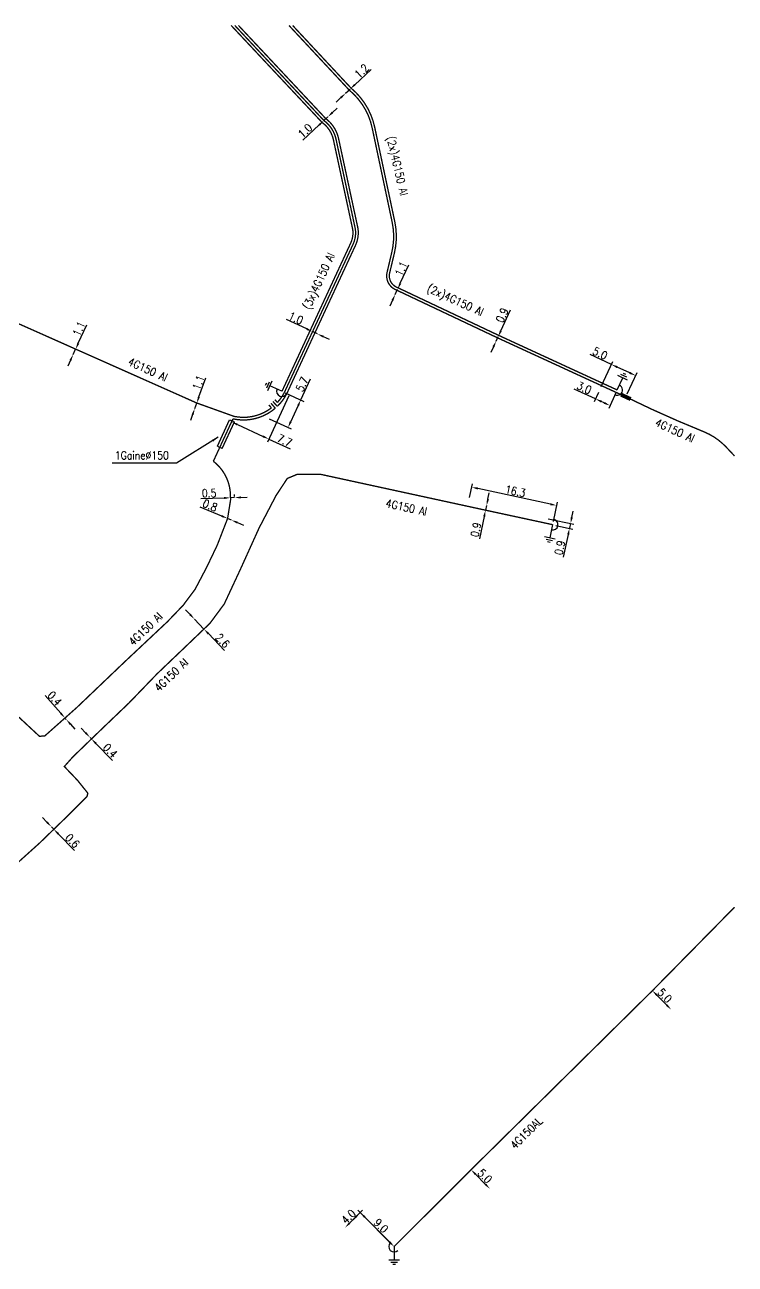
# Model space of a CAD drawing. Header units: millimetres. Extents: x 123181 to 124000, y 124672 to 125000.
# Drawn here: x 123867 to 124000.1, y 124767.8 to 125000.1 of the extents above; entities that cross this region are included whole.
import ezdxf
from ezdxf.enums import TextEntityAlignment as Align

# ---------------------------------------------------------------- set-up
doc = ezdxf.new("R2010")
doc.units = ezdxf.units.MM
doc.header["$PDMODE"] = 34
doc.linetypes.add('B_ST_Al', pattern=[2000, 1000, 1000])
doc.layers.get('0').update_dxf_attribs({"linetype": 'CONTINUOUS'})
doc.layers.get('Defpoints').update_dxf_attribs({"linetype": 'CONTINUOUS'})
for name, color, linetype in [('B_110', 1, 'CONTINUOUS'), ('B_300', 7, 'CONTINUOUS'), ('B_400', 7, 'CONTINUOUS')]:
    doc.layers.add(name, color=color, linetype=linetype)
doc.styles.add('M_ROMANS', font='ROMANS.shx', dxfattribs={"width": 0.75})
doc.styles.get("Standard").update_dxf_attribs({"font": 'romans.shx', "width": 0.85})
doc.dimstyles.get("Standard").update_dxf_attribs({"dimtxt": 1.5, "dimasz": 1.2, "dimexe": 0.625, "dimexo": 0.625, "dimgap": 0.25, "dimtad": 1, "dimdec": 1, "dimzin": 0, "dimdsep": 46, "dimtxsty": 'Standard', "dimcen": -0.5, "dimadec": 0, "dimazin": 0, "dimtfac": 1, "dimtdec": 1, "dimtmove": 0, "dimatfit": 3, "dimfxl": 1, "dimtolj": 1, "dimtzin": 0, "dimarcsym": 0})

# ---------------------------------------------------------------- blocks, each defined once
blk = doc.blocks.new('*D13')
at = {"layer": 'B_300', "color": 0, "linetype": 'Continuous', "lineweight": -2}
for p, q in [((123973.94, 124930.02), (123969.97, 124931.84)), ((123974.5, 124931.22), (123973.68, 124929.45)), ((123977.75, 124931.12), (123976.41, 124928.19)), ((123975.58, 124929.26), (123975.03, 124929.51))]:
    blk.add_line(p, q, dxfattribs=at)
at = {"layer": 'B_300', "color": 0, "linetype": 'Continuous'}
for points in [[(123975.12, 124929.7), (123974.95, 124929.33), (123973.94, 124930.02)], [(123975.66, 124929.44), (123975.49, 124929.08), (123976.67, 124928.76)]]:
    blk.add_solid(points, dxfattribs=at)
at = {"layer": 'Defpoints', "color": 0, "linetype": 'Continuous'}
for p in [(123974.76, 124931.79), (123978.01, 124931.68), (123973.94, 124930.02)]:
    blk.add_point(p, dxfattribs=at)
at = {"layer": 'B_300', "color": 0, "linetype": 'Continuous', "insert": (123971.83, 124932.09), "char_height": 1.5, "attachment_point": 5, "rotation": 335.2828}
blk.add_mtext('\\A1;3.0', dxfattribs=at)
blk = doc.blocks.new('*D14')
at = {"layer": 'B_300', "color": 0, "linetype": 'Continuous', "lineweight": -2}
for p, q in [((123976.91, 124936.47), (123972.94, 124938.3)), ((123975.02, 124932.36), (123977.18, 124937.04)), ((123980.37, 124934.88), (123978, 124935.97)), ((123979.88, 124930.96), (123981.72, 124934.95))]:
    blk.add_line(p, q, dxfattribs=at)
at = {"layer": 'B_300', "color": 0, "linetype": 'Continuous'}
for points in [[(123978.09, 124936.15), (123977.92, 124935.79), (123976.91, 124936.47)], [(123980.45, 124935.07), (123980.28, 124934.7), (123981.46, 124934.38)]]:
    blk.add_solid(points, dxfattribs=at)
at = {"layer": 'Defpoints', "color": 0, "linetype": 'Continuous'}
for p in [(123976.91, 124936.47), (123974.76, 124931.79), (123979.62, 124930.39)]:
    blk.add_point(p, dxfattribs=at)
at = {"layer": 'B_300', "color": 0, "linetype": 'Continuous', "insert": (123974.8, 124938.55), "char_height": 1.5, "attachment_point": 5, "rotation": 335.2828}
blk.add_mtext('\\A1;5.0', dxfattribs=at)
blk = doc.blocks.new('*D15')
at = {"layer": 'B_110', "color": 0, "linetype": 'Continuous', "lineweight": -2}
for p, q in [((123956.2, 124942.77), (123958.01, 124946.68)), ((123955.32, 124940.86), (123955.7, 124941.68)), ((123954.82, 124939.77), (123954.31, 124938.69))]:
    blk.add_line(p, q, dxfattribs=at)
at = {"layer": 'B_110', "color": 0, "linetype": 'Continuous'}
for points in [[(123956.02, 124942.85), (123956.38, 124942.69), (123955.7, 124941.68)], [(123954.63, 124939.86), (123955, 124939.69), (123955.32, 124940.86)]]:
    blk.add_solid(points, dxfattribs=at)
at = {"layer": 'Defpoints', "color": 0, "linetype": 'Continuous'}
for p in [(123955.7, 124941.68), (123955.32, 124940.86), (123955.32, 124940.86)]:
    blk.add_point(p, dxfattribs=at)
at = {"layer": 'B_110', "color": 0, "linetype": 'Continuous', "insert": (123956.45, 124945.69), "char_height": 1.5, "attachment_point": 5, "rotation": 65.1958}
blk.add_mtext('\\A1;0.9', dxfattribs=at)
blk = doc.blocks.new('*D16')
at = {"layer": 'B_110', "color": 0, "linetype": 'Continuous', "lineweight": -2}
for p, q in [((123937.36, 124951.68), (123938.95, 124955.15)), ((123936.4, 124949.59), (123936.86, 124950.59)), ((123935.9, 124948.49), (123935.4, 124947.4))]:
    blk.add_line(p, q, dxfattribs=at)
at = {"layer": 'B_110', "color": 0, "linetype": 'Continuous'}
for points in [[(123937.18, 124951.76), (123937.54, 124951.59), (123936.86, 124950.59)], [(123935.72, 124948.58), (123936.08, 124948.41), (123936.4, 124949.59)]]:
    blk.add_solid(points, dxfattribs=at)
at = {"layer": 'Defpoints', "color": 0, "linetype": 'Continuous'}
for p in [(123936.4, 124949.59), (123936.4, 124949.59), (123936.86, 124950.59)]:
    blk.add_point(p, dxfattribs=at)
at = {"layer": 'B_110', "color": 0, "linetype": 'Continuous', "insert": (123937.5, 124954.38), "char_height": 1.5, "attachment_point": 5, "rotation": 65.3983}
blk.add_mtext('\\A1;1.1', dxfattribs=at)
blk = doc.blocks.new('B_300_05')
at = {"color": 0, "linetype": 'Continuous'}
blk.add_arc((0, 0), 1, 270, 90, dxfattribs=at)
at = {"color": 0, "linetype": 'Continuous', "style": 'M_ROMANS', "width": 0.75, "flags": 3}
for tag, p in [('DEF_LEG', (0, -5)), ('DEF_COUP', (0, -7.5)), ('DEF_TYPE', (0, -10))]:
    blk.add_attdef(tag, text='', height=1.2, dxfattribs=at).set_placement(p, align=Align.MIDDLE)
blk = doc.blocks.new('B_300_03')
at = {"color": 0, "linetype": 'Continuous'}
blk.add_solid([(-1, 0.375), (-1, -0.375), (1, 0.375), (1, -0.375)], dxfattribs=at)
at = {"color": 0, "linetype": 'Continuous', "width": 0.75, "flags": 3}
for tag, p in [('DEF_LEG', (0, -4.25)), ('DEF_COUP', (0, -6.75)), ('DEF_TYPE', (0, -9.25))]:
    blk.add_attdef(tag, text='', height=1.2, dxfattribs=at).set_placement(p, align=Align.MIDDLE)
blk = doc.blocks.new('*D17')
at = {"layer": 'B_110', "color": 0, "linetype": 'Continuous', "lineweight": -2}
for p, q in [((123928.82, 124988.89), (123931.88, 124991.75)), ((123926.23, 124986.47), (123925.35, 124985.65)), ((123927.11, 124987.29), (123927.95, 124988.07))]:
    blk.add_line(p, q, dxfattribs=at)
at = {"layer": 'B_110', "color": 0, "linetype": 'Continuous'}
for points in [[(123928.69, 124989.04), (123928.96, 124988.75), (123927.95, 124988.07)], [(123926.09, 124986.61), (123926.37, 124986.32), (123927.11, 124987.29)]]:
    blk.add_solid(points, dxfattribs=at)
at = {"layer": 'Defpoints', "color": 0, "linetype": 'Continuous'}
for p in [(123927.11, 124987.29), (123927.11, 124987.29), (123927.95, 124988.07)]:
    blk.add_point(p, dxfattribs=at)
at = {"layer": 'B_110', "color": 0, "linetype": 'Continuous', "insert": (123930.11, 124991.46), "char_height": 1.5, "attachment_point": 5, "rotation": 43.0995}
blk.add_mtext('\\A1;1.2', dxfattribs=at)
blk = doc.blocks.new('*D18')
at = {"layer": 'B_110', "color": 0, "linetype": 'Continuous', "lineweight": -2}
for p, q in [((123924.65, 124983.68), (123925.53, 124984.5)), ((123922.16, 124981.36), (123919.1, 124978.51)), ((123923.77, 124982.86), (123923.04, 124982.18))]:
    blk.add_line(p, q, dxfattribs=at)
at = {"layer": 'B_110', "color": 0, "linetype": 'Continuous'}
for points in [[(123924.51, 124983.83), (123924.79, 124983.54), (123923.77, 124982.86)], [(123922.03, 124981.51), (123922.3, 124981.22), (123923.04, 124982.18)]]:
    blk.add_solid(points, dxfattribs=at)
at = {"layer": 'Defpoints', "color": 0, "linetype": 'Continuous'}
for p in [(123923.04, 124982.18), (123923.77, 124982.86), (123923.77, 124982.86)]:
    blk.add_point(p, dxfattribs=at)
at = {"layer": 'B_110', "color": 0, "linetype": 'Continuous', "insert": (123919.51, 124980.26), "char_height": 1.5, "attachment_point": 5, "rotation": 42.9718}
blk.add_mtext('\\A1;1.0', dxfattribs=at)
blk = doc.blocks.new('*D19')
at = {"layer": 'B_110', "color": 0, "linetype": 'Continuous', "lineweight": -2}
for p, q in [((123919.82, 124943.11), (123916.02, 124944.87)), ((123921.82, 124942.19), (123920.91, 124942.61)), ((123922.91, 124941.69), (123924, 124941.19))]:
    blk.add_line(p, q, dxfattribs=at)
at = {"layer": 'B_110', "color": 0, "linetype": 'Continuous'}
for points in [[(123919.91, 124943.3), (123919.74, 124942.93), (123920.91, 124942.61)], [(123922.99, 124941.87), (123922.82, 124941.51), (123921.82, 124942.19)]]:
    blk.add_solid(points, dxfattribs=at)
at = {"layer": 'Defpoints', "color": 0, "linetype": 'Continuous'}
for p in [(123920.91, 124942.61), (123921.82, 124942.19), (123921.82, 124942.19)]:
    blk.add_point(p, dxfattribs=at)
at = {"layer": 'B_110', "color": 0, "linetype": 'Continuous', "insert": (123917.79, 124945.15), "char_height": 1.5, "attachment_point": 5, "rotation": 335.2262}
blk.add_mtext('\\A1;1.0', dxfattribs=at)
blk = doc.blocks.new('*D20')
at = {"layer": 'B_300', "color": 0, "linetype": 'Continuous', "lineweight": -2}
for p, q in [((123918.7, 124929.81), (123920.53, 124933.78)), ((123915.75, 124931.17), (123919.27, 124929.55)), ((123916.82, 124925.72), (123918.2, 124928.72)), ((123912.78, 124926.26), (123916.88, 124924.37))]:
    blk.add_line(p, q, dxfattribs=at)
at = {"layer": 'B_300', "color": 0, "linetype": 'Continuous'}
for points in [[(123918.02, 124928.8), (123918.38, 124928.63), (123918.7, 124929.81)], [(123916.63, 124925.81), (123917, 124925.64), (123916.31, 124924.63)]]:
    blk.add_solid(points, dxfattribs=at)
at = {"layer": 'Defpoints', "color": 0, "linetype": 'Continuous'}
for p in [(123915.18, 124931.43), (123912.21, 124926.52), (123916.31, 124924.63)]:
    blk.add_point(p, dxfattribs=at)
at = {"layer": 'B_300', "color": 0, "linetype": 'Continuous', "insert": (123918.96, 124932.76), "char_height": 1.5, "attachment_point": 5, "rotation": 65.2262}
blk.add_mtext('\\A1;5.7', dxfattribs=at)
blk = doc.blocks.new('*D21')
at = {"layer": 'B_110', "color": 0, "linetype": 'Continuous', "lineweight": -2}
for p, q in [((123916.46, 124930.57), (123912.46, 124921.91)), ((123905.73, 124925.7), (123905.47, 124925.13)), ((123906.82, 124925.2), (123911.63, 124922.98)), ((123912.72, 124922.48), (123916.69, 124920.64))]:
    blk.add_line(p, q, dxfattribs=at)
at = {"layer": 'B_110', "color": 0, "linetype": 'Continuous'}
for points in [[(123906.9, 124925.38), (123906.73, 124925.02), (123905.73, 124925.7)], [(123911.71, 124923.16), (123911.55, 124922.8), (123912.72, 124922.48)]]:
    blk.add_solid(points, dxfattribs=at)
at = {"layer": 'Defpoints', "color": 0, "linetype": 'Continuous'}
for p in [(123916.72, 124931.14), (123905.99, 124926.27), (123912.72, 124922.48)]:
    blk.add_point(p, dxfattribs=at)
at = {"layer": 'B_110', "color": 0, "linetype": 'Continuous', "insert": (123915.67, 124922.22), "char_height": 1.5, "attachment_point": 5, "rotation": 335.2262}
blk.add_mtext('\\A1;7.7', dxfattribs=at)
blk = doc.blocks.new('*D22')
at = {"layer": 'B_110', "color": 0, "linetype": 'Continuous', "lineweight": -2}
for p, q in [((123899.62, 124930.37), (123900.91, 124933.97)), ((123898.84, 124928.21), (123899.21, 124929.24)), ((123898.43, 124927.08), (123898.03, 124925.95))]:
    blk.add_line(p, q, dxfattribs=at)
at = {"layer": 'B_110', "color": 0, "linetype": 'Continuous'}
for points in [[(123899.43, 124930.44), (123899.81, 124930.3), (123899.21, 124929.24)], [(123898.25, 124927.14), (123898.62, 124927.01), (123898.84, 124928.21)]]:
    blk.add_solid(points, dxfattribs=at)
at = {"layer": 'Defpoints', "color": 0, "linetype": 'Continuous'}
for p in [(123898.84, 124928.21), (123898.84, 124928.21), (123899.21, 124929.24)]:
    blk.add_point(p, dxfattribs=at)
at = {"layer": 'B_110', "color": 0, "linetype": 'Continuous', "insert": (123899.53, 124933.07), "char_height": 1.5, "attachment_point": 5, "rotation": 70.2335}
blk.add_mtext('\\A1;1.1', dxfattribs=at)
blk = doc.blocks.new('*D23')
at = {"layer": 'B_300', "color": 0, "linetype": 'Continuous', "lineweight": -2}
for p, q in [((123950.32, 124911.51), (123950.87, 124914.07)), ((123965.51, 124910.27), (123951.91, 124913.2)), ((123966.04, 124907.05), (123966.81, 124910.63))]:
    blk.add_line(p, q, dxfattribs=at)
at = {"layer": 'B_300', "color": 0, "linetype": 'Continuous'}
for points in [[(123951.95, 124913.4), (123951.87, 124913.01), (123950.74, 124913.46)], [(123965.55, 124910.46), (123965.47, 124910.07), (123966.68, 124910.02)]]:
    blk.add_solid(points, dxfattribs=at)
at = {"layer": 'Defpoints', "color": 0, "linetype": 'Continuous'}
for p in [(123950.74, 124913.46), (123950.19, 124910.9), (123965.91, 124906.44)]:
    blk.add_point(p, dxfattribs=at)
at = {"layer": 'B_300', "color": 0, "linetype": 'Continuous', "insert": (123958.92, 124912.71), "char_height": 1.5, "attachment_point": 5, "rotation": 347.8228}
blk.add_mtext('\\A1;16.3', dxfattribs=at)
blk = doc.blocks.new('*D24')
at = {"layer": 'B_300', "color": 0, "linetype": 'Continuous', "lineweight": -2}
for p, q in [((123965.09, 124907.54), (123969.87, 124906.5)), ((123969.51, 124907.81), (123969.77, 124908.98)), ((123966.52, 124906.31), (123969.68, 124905.62)), ((123968.82, 124904.58), (123967.91, 124900.37)), ((123969.26, 124906.64), (123969.07, 124905.76))]:
    blk.add_line(p, q, dxfattribs=at)
at = {"layer": 'B_300', "color": 0, "linetype": 'Continuous'}
for points in [[(123969.32, 124907.85), (123969.71, 124907.77), (123969.26, 124906.64)], [(123968.62, 124904.62), (123969.01, 124904.54), (123969.07, 124905.76)]]:
    blk.add_solid(points, dxfattribs=at)
at = {"layer": 'Defpoints', "color": 0, "linetype": 'Continuous'}
for p in [(123964.48, 124907.67), (123965.91, 124906.44), (123969.26, 124906.64)]:
    blk.add_point(p, dxfattribs=at)
at = {"layer": 'B_300', "color": 0, "linetype": 'Continuous', "insert": (123967.26, 124902.1), "char_height": 1.5, "attachment_point": 5, "rotation": 77.8228}
blk.add_mtext('\\A1;0.9', dxfattribs=at)
blk = doc.blocks.new('*D25')
at = {"layer": 'B_110', "color": 0, "linetype": 'Continuous', "lineweight": -2}
for p, q in [((123953.79, 124911.2), (123954.04, 124912.38)), ((123953.53, 124910.03), (123953.34, 124909.15)), ((123953.09, 124907.98), (123952.18, 124903.76))]:
    blk.add_line(p, q, dxfattribs=at)
at = {"layer": 'B_110', "color": 0, "linetype": 'Continuous'}
for points in [[(123953.59, 124911.24), (123953.98, 124911.16), (123953.53, 124910.03)], [(123952.89, 124908.02), (123953.29, 124907.93), (123953.34, 124909.15)]]:
    blk.add_solid(points, dxfattribs=at)
at = {"layer": 'Defpoints', "color": 0, "linetype": 'Continuous'}
for p in [(123953.53, 124910.03), (123953.53, 124910.03), (123953.34, 124909.15)]:
    blk.add_point(p, dxfattribs=at)
at = {"layer": 'B_110', "color": 0, "linetype": 'Continuous', "insert": (123951.53, 124905.49), "char_height": 1.5, "attachment_point": 5, "rotation": 77.8228}
blk.add_mtext('\\A1;0.9', dxfattribs=at)
blk = doc.blocks.new('*D26')
at = {"layer": 'B_110', "color": 0, "linetype": 'Continuous', "lineweight": -2}
for p, q in [((123877.01, 124940.44), (123878.6, 124943.91)), ((123875.55, 124937.25), (123875.05, 124936.16)), ((123876.05, 124938.34), (123876.51, 124939.34))]:
    blk.add_line(p, q, dxfattribs=at)
at = {"layer": 'B_110', "color": 0, "linetype": 'Continuous'}
for points in [[(123876.83, 124940.52), (123877.19, 124940.35), (123876.51, 124939.34)], [(123875.37, 124937.34), (123875.73, 124937.17), (123876.05, 124938.34)]]:
    blk.add_solid(points, dxfattribs=at)
at = {"layer": 'Defpoints', "color": 0, "linetype": 'Continuous'}
for p in [(123876.05, 124938.34), (123876.05, 124938.34), (123876.51, 124939.34)]:
    blk.add_point(p, dxfattribs=at)
at = {"layer": 'B_110', "color": 0, "linetype": 'Continuous', "insert": (123877.14, 124943.14), "char_height": 1.5, "attachment_point": 5, "rotation": 65.4005}
blk.add_mtext('\\A1;1.1', dxfattribs=at)
blk = doc.blocks.new('*D29')
at = {"layer": 'B_110', "color": 0, "linetype": 'Continuous', "lineweight": -2}
for p, q in [((123905.53, 124911.72), (123905.52, 124912.1)), ((123906.29, 124911.5), (123905.54, 124911.47)), ((123906.28, 124911.74), (123906.26, 124912.12)), ((123907.49, 124911.54), (123908.68, 124911.58)), ((123904.34, 124911.43), (123899.97, 124911.28))]:
    blk.add_line(p, q, dxfattribs=at)
at = {"layer": 'B_110', "color": 0, "linetype": 'Continuous'}
for points in [[(123904.34, 124911.63), (123904.35, 124911.23), (123905.54, 124911.47)], [(123907.48, 124911.74), (123907.49, 124911.34), (123906.29, 124911.5)]]:
    blk.add_solid(points, dxfattribs=at)
at = {"layer": 'Defpoints', "color": 0, "linetype": 'Continuous'}
for p in [(123906.29, 124911.5), (123905.55, 124911.09), (123906.3, 124911.12)]:
    blk.add_point(p, dxfattribs=at)
at = {"layer": 'B_110', "color": 0, "linetype": 'Continuous', "insert": (123901.53, 124912.34), "char_height": 1.5, "attachment_point": 5, "rotation": 1.9332}
blk.add_mtext('\\A1;0.5', dxfattribs=at)
blk = doc.blocks.new('*D30')
at = {"layer": 'B_110', "color": 0, "linetype": 'Continuous', "lineweight": -2}
for p, q in [((123897.96, 124889.59), (123897.12, 124890.46)), ((123898.79, 124888.73), (123900.56, 124886.88)), ((123901.39, 124886.01), (123904.42, 124882.86))]:
    blk.add_line(p, q, dxfattribs=at)
at = {"layer": 'B_110', "color": 0, "linetype": 'Continuous'}
for points in [[(123898.1, 124889.73), (123897.81, 124889.46), (123898.79, 124888.73)], [(123901.53, 124886.15), (123901.25, 124885.87), (123900.56, 124886.88)]]:
    blk.add_solid(points, dxfattribs=at)
at = {"layer": 'Defpoints', "color": 0, "linetype": 'Continuous'}
for p in [(123898.79, 124888.73), (123900.56, 124886.88), (123900.56, 124886.88)]:
    blk.add_point(p, dxfattribs=at)
at = {"layer": 'B_110', "color": 0, "linetype": 'Continuous', "insert": (123904.04, 124884.7), "char_height": 1.5, "attachment_point": 5, "rotation": 313.8105}
blk.add_mtext('\\A1;2.6', dxfattribs=at)
blk = doc.blocks.new('*D31')
at = {"layer": 'B_110', "color": 0, "linetype": 'Continuous', "lineweight": -2}
for p, q in [((123903.89, 124908.06), (123899.85, 124909.74)), ((123905.72, 124907.29), (123904.99, 124907.6)), ((123906.83, 124906.83), (123907.94, 124906.37))]:
    blk.add_line(p, q, dxfattribs=at)
at = {"layer": 'B_110', "color": 0, "linetype": 'Continuous'}
for points in [[(123903.96, 124908.24), (123903.81, 124907.87), (123904.99, 124907.6)], [(123906.91, 124907.01), (123906.75, 124906.64), (123905.72, 124907.29)]]:
    blk.add_solid(points, dxfattribs=at)
at = {"layer": 'Defpoints', "color": 0, "linetype": 'Continuous'}
for p in [(123904.99, 124907.6), (123905.72, 124907.29), (123905.72, 124907.29)]:
    blk.add_point(p, dxfattribs=at)
at = {"layer": 'B_110', "color": 0, "linetype": 'Continuous', "insert": (123901.7, 124910.05), "char_height": 1.5, "attachment_point": 5, "rotation": 337.3307}
blk.add_mtext('\\A1;0.8', dxfattribs=at)
blk = doc.blocks.new('*D32')
at = {"layer": 'B_110', "color": 0, "linetype": 'Continuous', "lineweight": -2}
for p, q in [((123873.71, 124871.1), (123870.77, 124874.41)), ((123874.75, 124869.93), (123874.51, 124870.2)), ((123875.55, 124869.03), (123876.34, 124868.13))]:
    blk.add_line(p, q, dxfattribs=at)
at = {"layer": 'B_110', "color": 0, "linetype": 'Continuous'}
for points in [[(123873.86, 124871.23), (123873.56, 124870.97), (123874.51, 124870.2)], [(123875.7, 124869.16), (123875.4, 124868.9), (123874.75, 124869.93)]]:
    blk.add_solid(points, dxfattribs=at)
at = {"layer": 'Defpoints', "color": 0, "linetype": 'Continuous'}
for p in [(123874.51, 124870.2), (123874.51, 124870.2), (123874.75, 124869.93)]:
    blk.add_point(p, dxfattribs=at)
at = {"layer": 'B_110', "color": 0, "linetype": 'Continuous', "insert": (123872.59, 124873.87), "char_height": 1.5, "attachment_point": 5, "rotation": 311.5952}
blk.add_mtext('\\A1;0.4', dxfattribs=at)
blk = doc.blocks.new('*D33')
at = {"layer": 'B_110', "color": 0, "linetype": 'Continuous', "lineweight": -2}
for p, q in [((123878.38, 124867.43), (123877.54, 124868.29)), ((123879.21, 124866.56), (123879.48, 124866.28)), ((123880.32, 124865.42), (123883.4, 124862.23))]:
    blk.add_line(p, q, dxfattribs=at)
at = {"layer": 'B_110', "color": 0, "linetype": 'Continuous'}
for points in [[(123878.52, 124867.57), (123878.23, 124867.29), (123879.21, 124866.56)], [(123880.46, 124865.56), (123880.17, 124865.28), (123879.48, 124866.28)]]:
    blk.add_solid(points, dxfattribs=at)
at = {"layer": 'Defpoints', "color": 0, "linetype": 'Continuous'}
for p in [(123879.21, 124866.56), (123879.48, 124866.28), (123879.48, 124866.28)]:
    blk.add_point(p, dxfattribs=at)
at = {"layer": 'B_110', "color": 0, "linetype": 'Continuous', "insert": (123882.99, 124864.09), "char_height": 1.5, "attachment_point": 5, "rotation": 314.0126}
blk.add_mtext('\\A1;0.4', dxfattribs=at)
blk = doc.blocks.new('*D35')
at = {"layer": 'B_110', "color": 0, "linetype": 'Continuous', "lineweight": -2}
for p, q in [((123871.14, 124850.68), (123870.3, 124851.54)), ((123871.97, 124849.81), (123872.42, 124849.35)), ((123873.25, 124848.49), (123876.29, 124845.35))]:
    blk.add_line(p, q, dxfattribs=at)
at = {"layer": 'B_110', "color": 0, "linetype": 'Continuous'}
for points in [[(123871.28, 124850.81), (123870.99, 124850.54), (123871.97, 124849.81)], [(123873.4, 124848.63), (123873.11, 124848.35), (123872.42, 124849.35)]]:
    blk.add_solid(points, dxfattribs=at)
at = {"layer": 'Defpoints', "color": 0, "linetype": 'Continuous'}
for p in [(123871.97, 124849.81), (123872.42, 124849.35), (123872.42, 124849.35)]:
    blk.add_point(p, dxfattribs=at)
at = {"layer": 'B_110', "color": 0, "linetype": 'Continuous', "insert": (123875.91, 124847.18), "char_height": 1.5, "attachment_point": 5, "rotation": 314.0847}
blk.add_mtext('\\A1;0.6', dxfattribs=at)
blk = doc.blocks.new('*D51')
at = {"layer": 'B_300', "color": 0, "linetype": 'Continuous', "lineweight": -2}
for p, q in [((123927.45, 124775.14), (123930.29, 124777.96)), ((123935.35, 124771.98), (123930.69, 124776.67))]:
    blk.add_line(p, q, dxfattribs=at)
at = {"layer": 'B_300', "color": 0, "linetype": 'Continuous'}
for points in [[(123930.84, 124776.81), (123930.55, 124776.52), (123929.85, 124777.52)], [(123935.49, 124772.12), (123935.2, 124771.84), (123936.19, 124771.13)]]:
    blk.add_solid(points, dxfattribs=at)
at = {"layer": 'Defpoints', "color": 0, "linetype": 'Continuous'}
for p in [(123929.85, 124777.52), (123927.01, 124774.7), (123936.19, 124771.13)]:
    blk.add_point(p, dxfattribs=at)
at = {"layer": 'B_300', "color": 0, "linetype": 'Continuous', "insert": (123933.73, 124775.03), "char_height": 1.5, "attachment_point": 5, "rotation": 314.8012}
blk.add_mtext('\\A1;9.0', dxfattribs=at)
blk = doc.blocks.new('*D52')
at = {"layer": 'B_300', "color": 0, "linetype": 'Continuous', "lineweight": -2}
for p, q in [((123935.75, 124771.57), (123929.41, 124777.96)), ((123927.86, 124775.54), (123929, 124776.67))]:
    blk.add_line(p, q, dxfattribs=at)
at = {"layer": 'B_300', "color": 0, "linetype": 'Continuous'}
for points in [[(123928.86, 124776.81), (123929.14, 124776.53), (123929.85, 124777.52)], [(123927.72, 124775.69), (123928, 124775.4), (123927.01, 124774.7)]]:
    blk.add_solid(points, dxfattribs=at)
at = {"layer": 'Defpoints', "color": 0, "linetype": 'Continuous'}
for p in [(123929.85, 124777.52), (123927.01, 124774.7), (123936.19, 124771.13)]:
    blk.add_point(p, dxfattribs=at)
at = {"layer": 'B_300', "color": 0, "linetype": 'Continuous', "insert": (123927.66, 124776.75), "char_height": 1.5, "attachment_point": 5, "rotation": 44.8012}
blk.add_mtext('\\A1;4.0', dxfattribs=at)
blk = doc.blocks.new('*D53')
at = {"layer": 'B_110', "color": 0, "linetype": 'Continuous', "lineweight": -2}
blk.add_line((123953.29, 124782.84), (123951.46, 124784.69), dxfattribs=at)
at = {"layer": 'B_110', "color": 0, "linetype": 'Continuous'}
for points in [[(123951.6, 124784.83), (123951.32, 124784.55), (123950.62, 124785.54)], [(123953.43, 124782.98), (123953.15, 124782.7), (123954.13, 124781.98)]]:
    blk.add_solid(points, dxfattribs=at)
at = {"layer": 'Defpoints', "color": 0, "linetype": 'Continuous'}
for p in [(123950.62, 124785.54), (123950.62, 124785.54), (123954.13, 124781.98)]:
    blk.add_point(p, dxfattribs=at)
at = {"layer": 'B_110', "color": 0, "linetype": 'Continuous', "insert": (123953.21, 124784.34), "char_height": 1.5, "attachment_point": 5, "rotation": 314.6309}
blk.add_mtext('\\A1;5.0', dxfattribs=at)
blk = doc.blocks.new('*D54')
at = {"layer": 'B_110', "color": 0, "linetype": 'Continuous', "lineweight": -2}
blk.add_line((123987.28, 124816.4), (123985.46, 124818.25), dxfattribs=at)
at = {"layer": 'B_110', "color": 0, "linetype": 'Continuous'}
for points in [[(123985.6, 124818.39), (123985.31, 124818.11), (123984.61, 124819.1)], [(123987.42, 124816.54), (123987.14, 124816.26), (123988.13, 124815.54)]]:
    blk.add_solid(points, dxfattribs=at)
at = {"layer": 'Defpoints', "color": 0, "linetype": 'Continuous'}
for p in [(123984.61, 124819.1), (123984.61, 124819.1), (123988.13, 124815.54)]:
    blk.add_point(p, dxfattribs=at)
at = {"layer": 'B_110', "color": 0, "linetype": 'Continuous', "insert": (123986.93, 124818.18), "char_height": 1.5, "attachment_point": 5, "rotation": 314.6309}
blk.add_mtext('\\A1;5.0', dxfattribs=at)
blk = doc.blocks.new('Symbole MALT')
at = {"flags": 128}
for points in [[(0, 0), (0, -2.5)], [(-1, -2.5), (1, -2.5)], [(-0.62, -2.9), (0.62, -2.9)], [(-0.25, -3.3), (0.25, -3.3)]]:
    blk.add_lwpolyline(points, dxfattribs=at)

msp = doc.modelspace()

# ---------------------------------------------------------------- linework, layer by layer
at = {"layer": 'B_110', "linetype": 'B_ST_Al', "const_width": 0.25, "flags": 128}
for points in [[(123915.18, 124931.43), (123920.46, 124942.82), (123928.05, 124959.19, 0.138386), (123928.45, 124961.72), (123924.82, 124978.58, 0.185493), (123922.71, 124981.81), (123905.66, 125000)], [(123913.86, 124929.86), (123914.32, 124929.34, 0.066877), (123915.63, 124931.22), (123920.91, 124942.61), (123928.5, 124958.98, 0.139592), (123928.94, 124961.8), (123925.31, 124978.69, 0.183316), (123923.04, 124982.18), (123906.34, 125000)], [(123913.48, 124929.53), (123914.3, 124928.61, 0.085835), (123916.09, 124931.01), (123921.36, 124942.4), (123928.95, 124958.77, 0.140636), (123929.44, 124961.89), (123925.79, 124978.79, 0.181402), (123923.37, 124982.56), (123907.03, 125000)], [(123936.76, 124950.36), (123936.46, 124950.49, -0.368843), (123934.9, 124953.82), (123935.76, 124957.47, 0.11196), (123935.82, 124963.18), (123932.08, 124980.82, 0.170212), (123927.78, 124987.89), (123916.49, 125000)], [(123936.96, 124950.81), (123936.67, 124950.95, -0.369869), (123935.38, 124953.69), (123936.25, 124957.35, 0.111939), (123936.31, 124963.28), (123932.56, 124980.92, 0.169545), (123928.12, 124988.26), (123917.18, 125000)]]:
    msp.add_lwpolyline(points, format="xyb", dxfattribs=at)
at = {"layer": 'B_110', "linetype": 'B_ST_Al', "flags": 128}
for points in [[(124000, 124919.31, 0.25, 0.25, 0), (123998.48, 124920.93, 0.25, 0.25, 0.105416), (123994.39, 124923.79, 0.25, 0.25, -0.018657), (123979.62, 124930.39, 0.25, 0.25, 0), (123955.59, 124941.45, 0.25, 0.25, 0), (123936.75, 124950.36, 0, 0, 0)], [(123858, 124948.49, 0.25, 0.25, 0), (123857.73, 124947.7, 0.25, 0.25, 0), (123876.51, 124939.34, 0.25, 0.25, 0), (123899.21, 124929.24, 0.25, 0.25, 0), (123906.21, 124926.73, 0.25, 0.25, 0.218128), (123913.21, 124928.33, 0.25, 0.25, 0), (123912.73, 124928.87, 0, 0, 0)], [(123965.91, 124906.44, 0.25, 0.25, 0), (123953.34, 124909.15, 0.25, 0.25, 0), (123922.57, 124915.84, 0.25, 0.25, 0), (123918.05, 124915.88, 0.25, 0.25, 0), (123916.18, 124915.1, 0.25, 0.25, 0), (123914.06, 124911.88, 0.25, 0.25, 0), (123910.89, 124905.81, 0.25, 0.25, 0), (123907.37, 124898.03, 0.25, 0.25, 0), (123904.36, 124891.57, 0.25, 0.25, 0), (123901.7, 124887.97, 0.25, 0.25, 0), (123897.42, 124883.87, 0.25, 0.25, 0), (123891.79, 124878.5, 0.25, 0.25, 0), (123886.53, 124873.04, 0.25, 0.25, 0), (123881.5, 124868.23, 0.25, 0.25, 0), (123876.01, 124862.93, 0.25, 0.25, 0), (123874.39, 124861.11, 0.25, 0.25, 0), (123876.88, 124858.5, 0.25, 0.25, 0), (123878.8, 124856.11, 0.25, 0.25, 0), (123878.64, 124855.5, 0.25, 0.25, 0), (123875.25, 124852.09, 0.25, 0.25, 0), (123869.81, 124846.82, 0.25, 0.25, 0), (123864.78, 124842.29, 0.25, 0.25, 0), (123863.74, 124842.24, 0.25, 0.25, 0), (123858.39, 124847.78, 0.25, 0.25, 0), (123854.41, 124851.96, 0.25, 0.25, 0), (123850.06, 124856.49, 0.25, 0.25, 0), (123850.16, 124857.51, 0.25, 0.25, 0), (123852.59, 124859.94, 0.25, 0.25, 0), (123858.12, 124865.15, 0.25, 0.25, 0), (123864.25, 124870.7, 0.25, 0.25, 0), (123865.35, 124870.84, 0.25, 0.25, 0), (123869.71, 124866.79, 0.25, 0.25, 0), (123870.69, 124866.81, 0.25, 0.25, 0), (123876.72, 124872.16, 0.25, 0.25, 0), (123885.83, 124880.85, 0.25, 0.25, 0), (123893.69, 124888.23, 0.25, 0.25, 0), (123896.68, 124891.35, 0.25, 0.25, 0), (123898.9, 124894.33, 0.25, 0.25, 0), (123901.07, 124898.45, 0.25, 0.25, 0), (123903.06, 124902.62, 0.25, 0.25, 0), (123904.99, 124907.6, 0.25, 0.25, 0), (123905.55, 124911.09, 0.25, 0.25, 0), (123905.52, 124912.1, 0.25, 0.25, 0.224356), (123902.32, 124918.32, 0.25, 0.25, 0), (123905.99, 124926.27, 0.25, 0.25, 0.23689), (123913.93, 124928.27, 0.25, 0.25, 0), (123913.11, 124929.2, 0, 0, 0)]]:
    msp.add_lwpolyline(points, format="xyseb", dxfattribs=at)
at = {"layer": 'B_110', "linetype": 'B_ST_Al', "const_width": 0.25, "flags": 128}
for points in [[(123936.97, 124950.81), (123955.8, 124941.91), (123978.01, 124931.68)], [(123936.19, 124771.13), (123950.62, 124785.54), (123984.61, 124819.1), (124000, 124834.74)]]:
    msp.add_lwpolyline(points, dxfattribs=at)
at = {"layer": 'B_400', "color": 7, "linetype": 'CONTINUOUS'}
for p, q in [((123903.07, 124921.14), (123905.37, 124926.11)), ((123903.98, 124920.72), (123906.28, 124925.69)), ((123905.37, 124926.11), (123905.82, 124925.9)), ((123906.28, 124925.69), (123905.82, 124925.9)), ((123903.07, 124921.14), (123903.53, 124920.93)), ((123903.98, 124920.72), (123903.53, 124920.93))]:
    msp.add_line(p, q, dxfattribs=at)

# ---------------------------------------------------------------- block references
at = {"layer": 'B_300'}
for name, p, rotation in [('Symbole MALT', (123978.01, 124931.68), 155.2827672572029), ('Symbole MALT', (123915.18, 124931.43), 246.4594498186277), ('B_300_05', (123978.01, 124931.68), 335.2827672555139), ('B_300_05', (123915.18, 124931.43), 245.1300762323279), ('B_300_03', (123979.62, 124930.39), 155.2827672566559), ('B_300_05', (123965.91, 124906.44), 347.8227846530108), ('Symbole MALT', (123965.91, 124906.44), 347.8227846530988), ('B_300_05', (123936.19, 124771.13), 224.9667228006956)]:
    msp.add_blockref(name, p, dxfattribs=dict(at, rotation=rotation))
msp.add_blockref('Symbole MALT', (123936.19, 124771.13), dxfattribs=at)

# ---------------------------------------------------------------- texts
at = {"layer": 'B_110', "linetype": 'Continuous', "width": 0.85}
for s, rotation, p in [('(2x)4G150 Al', 283.0379, (123936.71, 124973.66)), ('(3x)4G150 Al', 65.2298, (123922.18, 124952.06)), ('(2x)4G150 Al', 335.4893, (123947.65, 124948.43)), ('4G150 Al', 335.7757, (123890.04, 124935.52)), ('4G150 Al', 335.4893, (123988.83, 124924.1)), ('4G150 Al', 347.8361, (123938.51, 124909.67)), ('4G150 Al', 43.9247, (123889.6, 124886.88)), ('4G150 Al', 43.8584, (123894.43, 124878.27))]:
    msp.add_text(s, height=1.5, rotation=rotation, dxfattribs=at).set_placement(p, align=Align.MIDDLE)
msp.add_text('4G150AL', height=1.5, rotation=44.6309, dxfattribs=at).set_placement((123958.86, 124789.29))
at = {"layer": 'B_400', "linetype": 'Continuous', "insert": (123893.98, 124918.68), "char_height": 1.5, "attachment_point": 9}
msp.add_mtext('\\A1;1Gaine%%c150', dxfattribs=at)

# ---------------------------------------------------------------- dimensions: what is measured, and where the dimension line sits
at = {"layer": 'B_110', "linetype": 'Continuous'}
for base, p1, p2, angle, picture, middle in [((123927.1072, 124987.2869), (123927.9468, 124988.0726), (123927.1072, 124987.2869), 43.0995, '*D17', (123930.7906, 124990.7337)), ((123923.77, 124982.86), (123923.04, 124982.18), (123923.77, 124982.86), 222.9718, '*D18', (123920.19, 124979.53)), ((123936.4, 124949.59), (123936.86, 124950.59), (123936.4, 124949.59), 65.3983, '*D16', (123938.41, 124953.96)), ((123921.82, 124942.19), (123920.91, 124942.61), (123921.82, 124942.19), 155.2262, '*D19', (123917.38, 124944.24)), ((123955.32, 124940.86), (123955.7, 124941.68), (123955.32, 124940.86), 65.1958, '*D15', (123957.36, 124945.27)), ((123876.05, 124938.34), (123876.51, 124939.34), (123876.05, 124938.34), 65.4005, '*D26', (123878.05, 124942.72)), ((123898.84, 124928.21), (123899.21, 124929.24), (123898.84, 124928.21), 70.2335, '*D22', (123900.47, 124932.74)), ((123912.72, 124922.48), (123905.99, 124926.27), (123916.72, 124931.14), 155.2262, '*D21', (123915.25, 124921.31)), ((123905.72, 124907.29), (123904.99, 124907.6), (123905.72, 124907.29), 337.3307, '*D31', (123901.32, 124909.13)), ((123953.53, 124910.03), (123953.34, 124909.15), (123953.53, 124910.03), 257.8228, '*D25', (123952.51, 124905.28)), ((123900.56, 124886.88), (123898.79, 124888.73), (123900.56, 124886.88), 313.8105, '*D30', (123903.32, 124884)), ((123874.51, 124870.2), (123874.75, 124869.93), (123874.51, 124870.2), 131.5952, '*D32', (123871.84, 124873.2)), ((123879.48, 124866.28), (123879.21, 124866.56), (123879.48, 124866.28), 314.0126, '*D33', (123882.27, 124863.39)), ((123872.42, 124849.35), (123871.97, 124849.81), (123872.42, 124849.35), 314.0847, '*D35', (123875.19, 124846.49))]:
    dim = msp.add_linear_dim(base=base, p1=p1, p2=p2, angle=angle, dimstyle='Standard', dxfattribs=at)
    dim.commit()
    dim.dimension.update_dxf_attribs({"geometry": picture, "text_midpoint": middle, "dimtype": 160})
for base, p1, p2, angle, text, picture, middle in [((123906.29, 124911.5), (123905.55, 124911.09), (123906.3, 124911.12), 1.9332, '0.5', '*D29', (123901.56, 124911.34)), ((123984.61, 124819.1), (123988.13, 124815.54), (123984.61, 124819.1), 314.6309, '5.0', '*D54', (123986.21, 124817.48)), ((123950.62, 124785.54), (123954.13, 124781.98), (123950.62, 124785.54), 314.6309, '5.0', '*D53', (123952.5, 124783.64))]:
    dim = msp.add_linear_dim(base=base, p1=p1, p2=p2, angle=angle, text=text, dimstyle='Standard', dxfattribs=at)
    dim.commit()
    dim.dimension.update_dxf_attribs({"geometry": picture, "text_midpoint": middle, "dimtype": 160})
at = {"layer": 'B_300', "linetype": 'Continuous'}
for base, p1, p2, angle, picture, middle in [((123976.91, 124936.47), (123979.62, 124930.39), (123974.76, 124931.79), 335.2828, '*D14', (123974.38, 124937.64)), ((123916.31, 124924.63), (123915.18, 124931.43), (123912.21, 124926.52), 65.2262, '*D20', (123919.87, 124932.34)), ((123973.94, 124930.02), (123978.01, 124931.68), (123974.76, 124931.79), 335.2828, '*D13', (123971.41, 124931.18)), ((123950.74, 124913.46), (123965.91, 124906.44), (123950.19, 124910.9), 347.8228, '*D23', (123958.71, 124911.74)), ((123969.26, 124906.64), (123965.91, 124906.44), (123964.48, 124907.67), 257.8228, '*D24', (123968.24, 124901.89)), ((123929.85, 124777.52), (123936.19, 124771.13), (123927.01, 124774.7), 314.8012, '*D51', (123933.02, 124774.32))]:
    dim = msp.add_linear_dim(base=base, p1=p1, p2=p2, angle=angle, dimstyle='Standard', dxfattribs=at)
    dim.commit()
    dim.dimension.update_dxf_attribs({"geometry": picture, "text_midpoint": middle, "dimtype": 160})
dim = msp.add_linear_dim(base=(123929.85, 124777.52), p1=(123927.01, 124774.7), p2=(123936.19, 124771.13), angle=44.8012, text='4.0', dimstyle='Standard', dxfattribs=at)
dim.commit()
dim.dimension.update_dxf_attribs({"geometry": '*D52', "text_midpoint": (123928.37, 124776.04), "dimtype": 160})

# ---------------------------------------------------------------- leaders
at = {"layer": 'B_400', "linetype": 'Continuous', "annotation_type": 0, "has_hookline": 1, "hookline_direction": 1, "text_width": 10.62}
msp.add_leader([(123903.2, 124922.81), (123895.43, 124917.96), (123894.23, 124917.96)], dimstyle='Standard', override={"dimgap": 0.25, "dimtad": 1}, dxfattribs=at)

doc.saveas('drawing.dxf')
